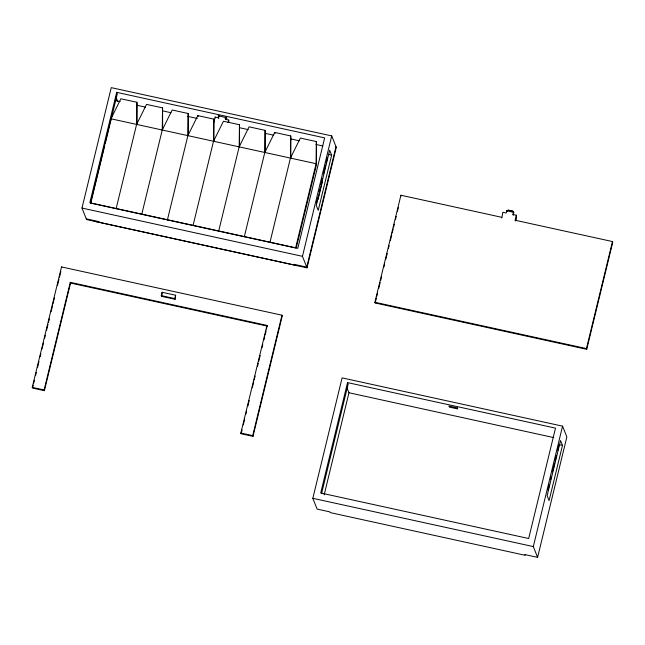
<?xml version="1.0" encoding="UTF-8"?>
<svg xmlns="http://www.w3.org/2000/svg" width="645" height="645" viewBox="0 0 645 645"><rect width="100%" height="100%" fill="white"/><g stroke="black" fill="none" stroke-linecap="round" stroke-linejoin="round"><path stroke-width="0.97" d="M116.124 208.698L136.603 124.404L136.917 102.281L120.889 98.774L110.964 118.793L90.485 203.078L192.089 225.331M137.022 123.38L136.917 102.281M141.763 214.309L162.242 130.016L162.556 107.892L146.528 104.385L136.603 124.404M162.661 128.992L162.556 107.892M167.402 219.921L187.88 135.635L188.195 113.512L172.167 109.997L162.242 130.016M188.284 135.611L188.195 113.512M265.216 151.446L265.111 130.346L249.083 126.839L239.158 146.858L218.679 231.152L193.04 225.532L213.519 141.247L213.834 119.123L197.805 115.616L187.88 135.635M213.922 141.223L213.834 119.123M239.158 146.858L239.472 124.735L223.444 121.228L213.519 141.247M239.577 145.834L239.472 124.735M244.318 236.763L264.797 152.47L265.111 130.346M290.435 158.09L300.36 138.062L316.389 141.577L316.074 163.701L295.595 247.986L269.957 242.375L290.435 158.09L290.75 135.958L274.722 132.451L264.797 152.47M290.839 158.065L290.75 135.958M296.224 248.003L316.469 164.685L316.389 141.577M228.83 122.623L228.733 120.067L225.347 119.325L225.871 117.14L225.814 119.26M516.21 220.542L516.395 215.228L513.001 214.487L513.533 212.302L512.896 211.165L508.284 210.157L506.744 210.818L506.212 213.003L502.826 212.261L501.891 217.986M318.066 196.91L318.138 199.24L322.202 182.511L321.919 181.801L320.823 184.438M32.25 387.363L61.509 266.933L281.978 315.203L282.26 315.913L253.001 436.343L241.133 433.746L240.851 433.037L266.998 325.411L70.273 282.341L44.118 389.967L44.4 390.677L32.532 388.072L32.25 387.363L44.118 389.967M32.774 387.097L33.25 385.138M33.725 383.178L34.435 380.244M35.628 375.342L36.338 372.407M37.531 367.513L38.958 361.635M40.143 356.741L40.861 353.807M42.046 348.913L43.473 343.035M44.666 338.141L45.376 335.207M46.569 330.305L47.996 324.435M48.472 322.476L49.423 318.557M51.084 311.704L52.511 305.827M52.987 303.876L54.422 297.998M57.51 285.267L58.937 279.398M59.413 277.439L60.84 271.561M81.988 208.061L111.246 87.639L331.715 135.901L336.287 147.399L307.028 267.828L86.559 219.558L81.988 208.061L302.457 256.331L307.028 267.828M116.681 92.348L89.857 202.74L297.829 248.277L324.653 137.885L116.681 92.348L117.301 93.912L105.2 143.738M44.4 390.677L70.555 283.05L70.273 282.341M90.719 203.328L104.724 145.689M161.258 295.62L162.064 292.274L175.633 295.241L175.101 299.296L161.54 296.329L161.258 295.62L174.819 298.587L175.101 299.296M161.54 296.329L162.145 293.814M213.947 122.115L215.172 117.1L218.558 117.841L218.84 118.551M218.558 117.841L219.09 115.657M174.819 298.587L175.633 295.241M228.128 122.582L228.733 120.067M241.133 433.746L242.085 429.828M243.27 424.934L244.697 419.065M245.882 414.179L246.6 411.236M247.785 406.35L249.212 400.481M252.308 387.758L253.727 381.888M254.203 379.929L255.154 376.019M257.532 366.231L258.25 363.296M258.726 361.337L260.153 355.468M262.047 347.647L262.765 344.704M263.95 339.818L264.668 336.883M265.143 334.924L266.095 331.014M266.57 329.055L266.998 325.411M253.001 436.343L252.719 435.633L281.978 315.203M302.457 256.331L331.715 135.901M319.049 191.734L319.718 189.001M316.477 202.828L317.179 199.926M321.42 182.495L322.355 178.625M323.532 173.779L325.652 165.064M326.12 163.129L327.531 157.316M331.635 155.155L318.219 210.351L316.276 205.457L329.684 150.261L331.635 155.155L328.24 154.413M336.005 146.689L306.746 267.119L294.023 264.329L294.305 265.039M312.833 498.311L342.1 377.881L562.569 426.151L566.858 436.939L537.599 557.361L524.869 554.579L525.151 555.289L330.135 512.59L329.853 511.88L317.13 509.099L312.833 498.311L533.31 546.581L537.599 557.361M347.534 382.598L320.71 492.99L528.682 538.519L555.506 428.127L347.534 382.598L348.155 384.162L321.573 493.578M324.169 494.828L348.969 392.757L346.768 387.226M516.395 215.228L515.17 220.251L612.468 241.553L612.75 242.262L586.74 349.308L375.188 302.989L374.906 302.279L400.916 195.233L501.608 217.276M375.188 302.989L376.374 298.127M376.849 296.176L377.559 293.257M378.736 288.396L380.155 282.558M380.631 280.607L381.574 276.713M383.936 266.982L384.646 264.063M385.831 259.201L387.25 253.364M388.435 248.494L389.145 245.576M390.322 240.706L391.741 234.869M392.216 232.926L393.16 229.031M393.635 227.088L394.345 224.17M395.522 219.3L396.232 216.381M397.417 211.512L398.36 207.625M506.962 211.213L506.744 210.818L513.533 212.302L513.283 215.196L513.001 214.487M533.31 546.581L562.569 426.151M548.032 490.176L549.443 484.363M550.62 479.525L551.33 476.615M552.507 471.777L554.619 463.062M555.095 461.127L556.506 455.314M557.683 450.468L559.094 444.663L562.48 445.405L549.072 500.601L547.121 495.707L560.537 440.511L562.48 445.405M586.74 349.308L586.458 348.598L612.468 241.553M506.857 211.02L508.284 210.157L512.993 211.415L513.751 212.705M225.049 118.301L226.911 118.712L226.5 117.664L218.083 115.818L218.502 116.874M115.213 100.499L120.107 101.571M136.724 105.208L145.52 107.135M163.112 110.988L170.933 112.698M187.558 116.342L197.33 118.478M239.311 127.67L248.156 129.605M265.845 133.483L273.706 135.2M290.411 138.86L299.256 140.795M315.969 144.456L322.847 145.955M219.631 231.353L269.005 242.165M86.277 218.849L98.999 221.63L99.282 222.34M374.906 302.279L586.458 348.598M70.555 283.05L267.28 326.12M348.969 392.757L553.829 437.608M240.851 433.037L252.719 435.633M513.847 212.882L512.896 211.165L513.638 212.503M515.17 220.251L515.452 220.961M400.916 195.233L401.198 195.943M316.469 164.685L316.074 163.701L110.964 118.793L111.351 119.776M274.722 132.451L275.117 133.434M297.53 265.748L94.017 221.187M294.878 264.514L295.16 265.224M215.172 117.1L215.454 117.809M197.805 115.616L198.2 116.592M115.915 96.976L117.745 101.588M162.064 292.274L162.355 292.983M98.145 221.445L98.427 222.154M61.509 266.933L61.791 267.643M457.345 407.914L448.936 406.068L449.355 407.116L457.765 408.962L457.345 407.914"/></g></svg>
